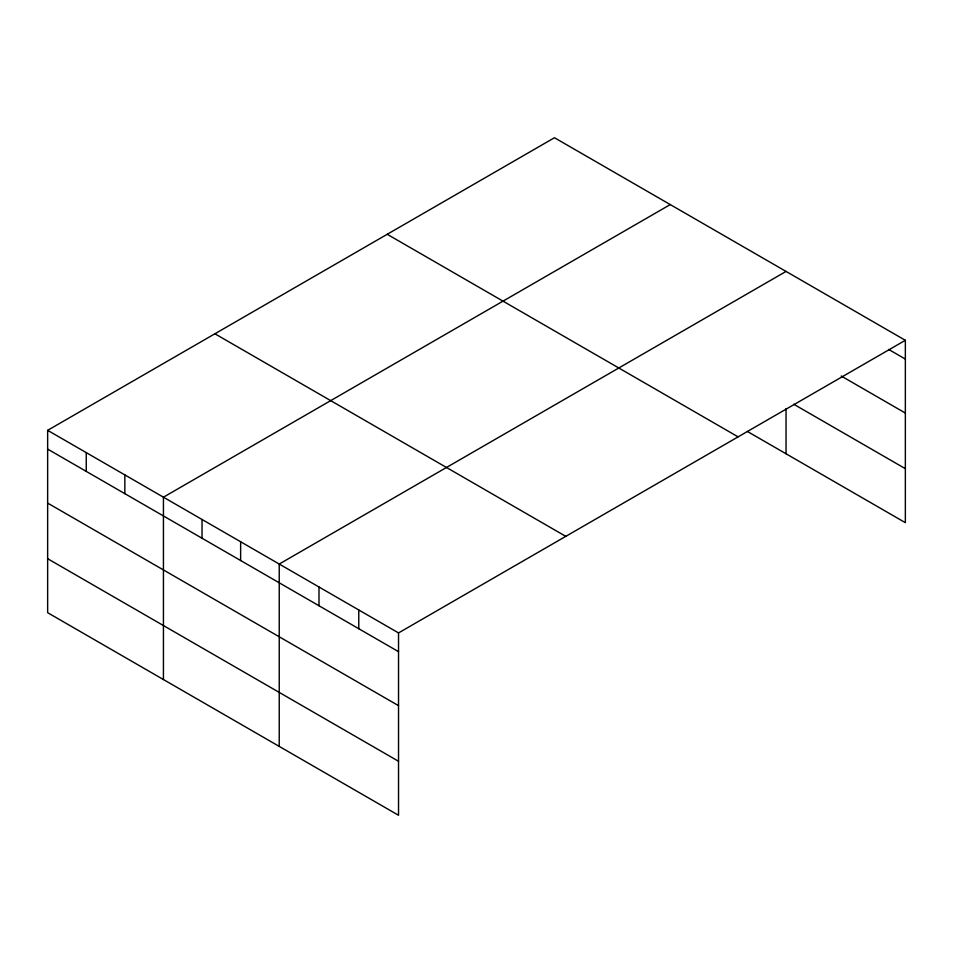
<?xml version="1.0" encoding="UTF-8"?>
<svg xmlns="http://www.w3.org/2000/svg" width="953" height="953" viewBox="0 0 953 953"><rect width="100%" height="100%" fill="white"/><g stroke="black" fill="none" stroke-linecap="round" stroke-linejoin="round"><path stroke-width="1.43" d="M905.35 340.304L554.467 137.732L47.65 430.339L47.65 612.696L398.533 815.268L398.533 632.923L905.35 340.304L905.35 522.661L747.45 431.495M670.257 204.585L163.439 497.192L163.439 679.549M786.046 271.426L279.229 564.045L279.229 746.39M888.672 349.441L905.35 359.067M841.213 376.018L905.35 413.054M793.754 404.239L905.35 468.673M387.216 234.295L738.098 436.867M214.901 333.776L565.784 536.36M47.65 430.339L398.533 632.923M47.65 449.101L398.533 651.673M47.65 503.089L398.533 705.661M47.65 558.708L398.533 761.28M786.046 408.551L786.046 453.783M358.769 609.956L358.769 628.718M318.993 587L318.993 605.763M240.632 541.757L240.632 560.519M202.036 519.48L202.036 538.231M124.843 474.904L124.843 493.666M86.246 452.627L86.246 471.39"/></g></svg>
